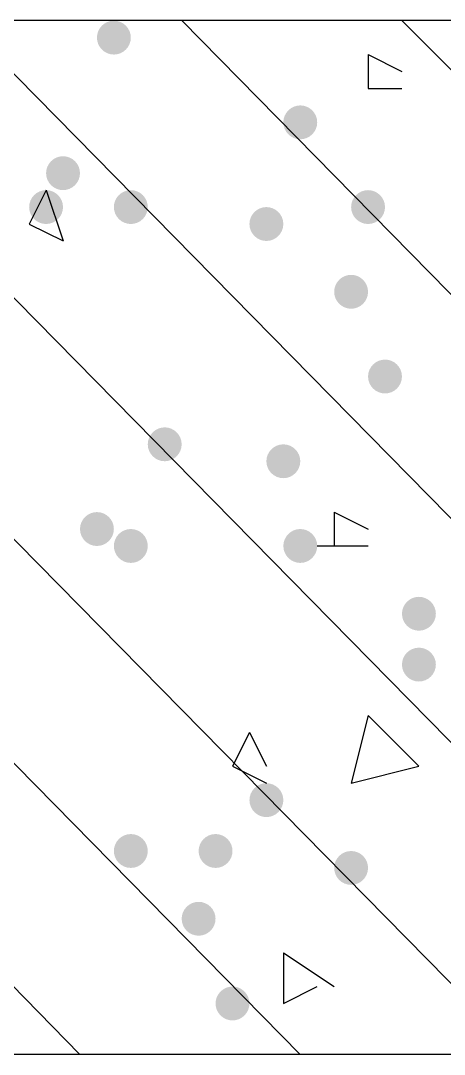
# Model space of a CAD drawing. Header units: inches. Extents: x 11 to 286, y 6 to 196.
# Drawn here: x 91.772 to 92.83, y 157.409 to 159.992 of the extents above; entities that cross this region are included whole.
import ezdxf

# ---------------------------------------------------------------- set-up
doc = ezdxf.new("R2010")
doc.units = ezdxf.units.IN
doc.header["$MEASUREMENT"] = 0
doc.layers.add('PDF_几何图形', color=7, linetype='Continuous')
doc.layers.add('PDF_实体填充', color=7, linetype='Continuous', true_color=0xffffff)

msp = doc.modelspace()

# ---------------------------------------------------------------- hatches: boundary and pattern name
at = {"layer": 'PDF_实体填充', "transparency": 33554559}
h = msp.add_hatch(color=7, dxfattribs=at)
edge = h.paths.add_edge_path(flags=0)
edge.add_spline(control_points=[(92.0468, 159.9494), (92.0468, 159.9262), (92.0277, 159.9071), (92.0044, 159.9071)], knot_values=[0, 0, 0, 0, 1, 1, 1, 1], degree=3, periodic=0)
edge.add_spline(control_points=[(92.0044, 159.9071), (91.9812, 159.9071), (91.9621, 159.9262), (91.9621, 159.9494)], knot_values=[0, 0, 0, 0, 1, 1, 1, 1], degree=3, periodic=0)
edge.add_line((91.9621, 159.9494), (91.9621, 159.9494))
edge.add_spline(control_points=[(91.9621, 159.9494), (91.9621, 159.9727), (91.9812, 159.9918), (92.0044, 159.9918)], knot_values=[0, 0, 0, 0, 1, 1, 1, 1], degree=3, periodic=0)
edge.add_spline(control_points=[(92.0044, 159.9918), (92.0277, 159.9918), (92.0468, 159.9727), (92.0468, 159.9494)], knot_values=[0, 0, 0, 0, 1, 1, 1, 1], degree=3, periodic=0)
edge.add_line((92.0468, 159.9494), (92.0468, 159.9494))
edge.add_line((92.0468, 159.9494), (92.0468, 159.9494))
h = msp.add_hatch(color=7, dxfattribs=at)
edge = h.paths.add_edge_path(flags=0)
edge.add_spline(control_points=[(92.5124, 159.7378), (92.5124, 159.7145), (92.4934, 159.6954), (92.4701, 159.6954)], knot_values=[0, 0, 0, 0, 1, 1, 1, 1], degree=3, periodic=0)
edge.add_spline(control_points=[(92.4701, 159.6954), (92.4468, 159.6954), (92.4278, 159.7145), (92.4278, 159.7378)], knot_values=[0, 0, 0, 0, 1, 1, 1, 1], degree=3, periodic=0)
edge.add_line((92.4278, 159.7378), (92.4278, 159.7378))
edge.add_spline(control_points=[(92.4278, 159.7378), (92.4278, 159.7611), (92.4468, 159.7801), (92.4701, 159.7801)], knot_values=[0, 0, 0, 0, 1, 1, 1, 1], degree=3, periodic=0)
edge.add_spline(control_points=[(92.4701, 159.7801), (92.4934, 159.7801), (92.5124, 159.7611), (92.5124, 159.7378)], knot_values=[0, 0, 0, 0, 1, 1, 1, 1], degree=3, periodic=0)
edge.add_line((92.5124, 159.7378), (92.5124, 159.7378))
edge.add_line((92.5124, 159.7378), (92.5124, 159.7378))
h = msp.add_hatch(color=7, dxfattribs=at)
edge = h.paths.add_edge_path(flags=0)
edge.add_spline(control_points=[(91.9198, 159.6108), (91.9198, 159.5875), (91.9007, 159.5684), (91.8774, 159.5684)], knot_values=[0, 0, 0, 0, 1, 1, 1, 1], degree=3, periodic=0)
edge.add_spline(control_points=[(91.8774, 159.5684), (91.8542, 159.5684), (91.8351, 159.5875), (91.8351, 159.6108)], knot_values=[0, 0, 0, 0, 1, 1, 1, 1], degree=3, periodic=0)
edge.add_line((91.8351, 159.6108), (91.8351, 159.6108))
edge.add_spline(control_points=[(91.8351, 159.6108), (91.8351, 159.6341), (91.8542, 159.6531), (91.8774, 159.6531)], knot_values=[0, 0, 0, 0, 1, 1, 1, 1], degree=3, periodic=0)
edge.add_spline(control_points=[(91.8774, 159.6531), (91.9007, 159.6531), (91.9198, 159.6341), (91.9198, 159.6108)], knot_values=[0, 0, 0, 0, 1, 1, 1, 1], degree=3, periodic=0)
edge.add_line((91.9198, 159.6108), (91.9198, 159.6108))
edge.add_line((91.9198, 159.6108), (91.9198, 159.6108))
h = msp.add_hatch(color=7, dxfattribs=at)
edge = h.paths.add_edge_path(flags=0)
edge.add_spline(control_points=[(91.8774, 159.5261), (91.8774, 159.5028), (91.8584, 159.4838), (91.8351, 159.4838)], knot_values=[0, 0, 0, 0, 1, 1, 1, 1], degree=3, periodic=0)
edge.add_spline(control_points=[(91.8351, 159.4838), (91.8118, 159.4838), (91.7928, 159.5028), (91.7928, 159.5261)], knot_values=[0, 0, 0, 0, 1, 1, 1, 1], degree=3, periodic=0)
edge.add_line((91.7928, 159.5261), (91.7928, 159.5261))
edge.add_spline(control_points=[(91.7928, 159.5261), (91.7928, 159.5494), (91.8118, 159.5684), (91.8351, 159.5684)], knot_values=[0, 0, 0, 0, 1, 1, 1, 1], degree=3, periodic=0)
edge.add_spline(control_points=[(91.8351, 159.5684), (91.8584, 159.5684), (91.8774, 159.5494), (91.8774, 159.5261)], knot_values=[0, 0, 0, 0, 1, 1, 1, 1], degree=3, periodic=0)
edge.add_line((91.8774, 159.5261), (91.8774, 159.5261))
edge.add_line((91.8774, 159.5261), (91.8774, 159.5261))
h = msp.add_hatch(color=7, dxfattribs=at)
edge = h.paths.add_edge_path(flags=0)
edge.add_spline(control_points=[(92.0891, 159.5261), (92.0891, 159.5028), (92.0701, 159.4838), (92.0468, 159.4838)], knot_values=[0, 0, 0, 0, 1, 1, 1, 1], degree=3, periodic=0)
edge.add_spline(control_points=[(92.0468, 159.4838), (92.0235, 159.4838), (92.0044, 159.5028), (92.0044, 159.5261)], knot_values=[0, 0, 0, 0, 1, 1, 1, 1], degree=3, periodic=0)
edge.add_line((92.0044, 159.5261), (92.0044, 159.5261))
edge.add_spline(control_points=[(92.0044, 159.5261), (92.0044, 159.5494), (92.0235, 159.5684), (92.0468, 159.5684)], knot_values=[0, 0, 0, 0, 1, 1, 1, 1], degree=3, periodic=0)
edge.add_spline(control_points=[(92.0468, 159.5684), (92.0701, 159.5684), (92.0891, 159.5494), (92.0891, 159.5261)], knot_values=[0, 0, 0, 0, 1, 1, 1, 1], degree=3, periodic=0)
edge.add_line((92.0891, 159.5261), (92.0891, 159.5261))
edge.add_line((92.0891, 159.5261), (92.0891, 159.5261))
h = msp.add_hatch(color=7, dxfattribs=at)
edge = h.paths.add_edge_path(flags=0)
edge.add_spline(control_points=[(92.6818, 159.5261), (92.6818, 159.5028), (92.6627, 159.4838), (92.6394, 159.4838)], knot_values=[0, 0, 0, 0, 1, 1, 1, 1], degree=3, periodic=0)
edge.add_spline(control_points=[(92.6394, 159.4838), (92.6162, 159.4838), (92.5971, 159.5028), (92.5971, 159.5261)], knot_values=[0, 0, 0, 0, 1, 1, 1, 1], degree=3, periodic=0)
edge.add_line((92.5971, 159.5261), (92.5971, 159.5261))
edge.add_spline(control_points=[(92.5971, 159.5261), (92.5971, 159.5494), (92.6162, 159.5684), (92.6394, 159.5684)], knot_values=[0, 0, 0, 0, 1, 1, 1, 1], degree=3, periodic=0)
edge.add_spline(control_points=[(92.6394, 159.5684), (92.6627, 159.5684), (92.6818, 159.5494), (92.6818, 159.5261)], knot_values=[0, 0, 0, 0, 1, 1, 1, 1], degree=3, periodic=0)
edge.add_line((92.6818, 159.5261), (92.6818, 159.5261))
edge.add_line((92.6818, 159.5261), (92.6818, 159.5261))
h = msp.add_hatch(color=7, dxfattribs=at)
edge = h.paths.add_edge_path(flags=0)
edge.add_spline(control_points=[(92.4278, 159.4838), (92.4278, 159.4605), (92.4087, 159.4414), (92.3854, 159.4414)], knot_values=[0, 0, 0, 0, 1, 1, 1, 1], degree=3, periodic=0)
edge.add_spline(control_points=[(92.3854, 159.4414), (92.3622, 159.4414), (92.3431, 159.4605), (92.3431, 159.4838)], knot_values=[0, 0, 0, 0, 1, 1, 1, 1], degree=3, periodic=0)
edge.add_line((92.3431, 159.4838), (92.3431, 159.4838))
edge.add_spline(control_points=[(92.3431, 159.4838), (92.3431, 159.5071), (92.3622, 159.5261), (92.3854, 159.5261)], knot_values=[0, 0, 0, 0, 1, 1, 1, 1], degree=3, periodic=0)
edge.add_spline(control_points=[(92.3854, 159.5261), (92.4087, 159.5261), (92.4278, 159.5071), (92.4278, 159.4838)], knot_values=[0, 0, 0, 0, 1, 1, 1, 1], degree=3, periodic=0)
edge.add_line((92.4278, 159.4838), (92.4278, 159.4838))
edge.add_line((92.4278, 159.4838), (92.4278, 159.4838))
h = msp.add_hatch(color=7, dxfattribs=at)
edge = h.paths.add_edge_path(flags=0)
edge.add_spline(control_points=[(92.6394, 159.3144), (92.6394, 159.2912), (92.6204, 159.2721), (92.5971, 159.2721)], knot_values=[0, 0, 0, 0, 1, 1, 1, 1], degree=3, periodic=0)
edge.add_spline(control_points=[(92.5971, 159.2721), (92.5738, 159.2721), (92.5548, 159.2912), (92.5548, 159.3144)], knot_values=[0, 0, 0, 0, 1, 1, 1, 1], degree=3, periodic=0)
edge.add_line((92.5548, 159.3144), (92.5548, 159.3144))
edge.add_spline(control_points=[(92.5548, 159.3144), (92.5548, 159.3377), (92.5738, 159.3568), (92.5971, 159.3568)], knot_values=[0, 0, 0, 0, 1, 1, 1, 1], degree=3, periodic=0)
edge.add_spline(control_points=[(92.5971, 159.3568), (92.6204, 159.3568), (92.6394, 159.3377), (92.6394, 159.3144)], knot_values=[0, 0, 0, 0, 1, 1, 1, 1], degree=3, periodic=0)
edge.add_line((92.6394, 159.3144), (92.6394, 159.3144))
edge.add_line((92.6394, 159.3144), (92.6394, 159.3144))
h = msp.add_hatch(color=7, dxfattribs=at)
edge = h.paths.add_edge_path(flags=0)
edge.add_spline(control_points=[(92.7241, 159.1028), (92.7241, 159.0795), (92.7051, 159.0604), (92.6818, 159.0604)], knot_values=[0, 0, 0, 0, 1, 1, 1, 1], degree=3, periodic=0)
edge.add_spline(control_points=[(92.6818, 159.0604), (92.6585, 159.0604), (92.6394, 159.0795), (92.6394, 159.1028)], knot_values=[0, 0, 0, 0, 1, 1, 1, 1], degree=3, periodic=0)
edge.add_line((92.6394, 159.1028), (92.6394, 159.1028))
edge.add_spline(control_points=[(92.6394, 159.1028), (92.6394, 159.1261), (92.6585, 159.1451), (92.6818, 159.1451)], knot_values=[0, 0, 0, 0, 1, 1, 1, 1], degree=3, periodic=0)
edge.add_spline(control_points=[(92.6818, 159.1451), (92.7051, 159.1451), (92.7241, 159.1261), (92.7241, 159.1028)], knot_values=[0, 0, 0, 0, 1, 1, 1, 1], degree=3, periodic=0)
edge.add_line((92.7241, 159.1028), (92.7241, 159.1028))
edge.add_line((92.7241, 159.1028), (92.7241, 159.1028))
h = msp.add_hatch(color=7, dxfattribs=at)
edge = h.paths.add_edge_path(flags=0)
edge.add_spline(control_points=[(92.1738, 158.9334), (92.1738, 158.9102), (92.1547, 158.8911), (92.1314, 158.8911)], knot_values=[0, 0, 0, 0, 1, 1, 1, 1], degree=3, periodic=0)
edge.add_spline(control_points=[(92.1314, 158.8911), (92.1082, 158.8911), (92.0891, 158.9102), (92.0891, 158.9334)], knot_values=[0, 0, 0, 0, 1, 1, 1, 1], degree=3, periodic=0)
edge.add_line((92.0891, 158.9334), (92.0891, 158.9334))
edge.add_spline(control_points=[(92.0891, 158.9334), (92.0891, 158.9567), (92.1082, 158.9758), (92.1314, 158.9758)], knot_values=[0, 0, 0, 0, 1, 1, 1, 1], degree=3, periodic=0)
edge.add_spline(control_points=[(92.1314, 158.9758), (92.1547, 158.9758), (92.1738, 158.9567), (92.1738, 158.9334)], knot_values=[0, 0, 0, 0, 1, 1, 1, 1], degree=3, periodic=0)
edge.add_line((92.1738, 158.9334), (92.1738, 158.9334))
edge.add_line((92.1738, 158.9334), (92.1738, 158.9334))
h = msp.add_hatch(color=7, dxfattribs=at)
edge = h.paths.add_edge_path(flags=0)
edge.add_spline(control_points=[(92.4701, 158.8911), (92.4701, 158.8678), (92.4511, 158.8488), (92.4278, 158.8488)], knot_values=[0, 0, 0, 0, 1, 1, 1, 1], degree=3, periodic=0)
edge.add_spline(control_points=[(92.4278, 158.8488), (92.4045, 158.8488), (92.3854, 158.8678), (92.3854, 158.8911)], knot_values=[0, 0, 0, 0, 1, 1, 1, 1], degree=3, periodic=0)
edge.add_line((92.3854, 158.8911), (92.3854, 158.8911))
edge.add_spline(control_points=[(92.3854, 158.8911), (92.3854, 158.9144), (92.4045, 158.9334), (92.4278, 158.9334)], knot_values=[0, 0, 0, 0, 1, 1, 1, 1], degree=3, periodic=0)
edge.add_spline(control_points=[(92.4278, 158.9334), (92.4511, 158.9334), (92.4701, 158.9144), (92.4701, 158.8911)], knot_values=[0, 0, 0, 0, 1, 1, 1, 1], degree=3, periodic=0)
edge.add_line((92.4701, 158.8911), (92.4701, 158.8911))
edge.add_line((92.4701, 158.8911), (92.4701, 158.8911))
h = msp.add_hatch(color=7, dxfattribs=at)
edge = h.paths.add_edge_path(flags=0)
edge.add_spline(control_points=[(92.0044, 158.7218), (92.0044, 158.6985), (91.9854, 158.6794), (91.9621, 158.6794)], knot_values=[0, 0, 0, 0, 1, 1, 1, 1], degree=3, periodic=0)
edge.add_spline(control_points=[(91.9621, 158.6794), (91.9388, 158.6794), (91.9198, 158.6985), (91.9198, 158.7218)], knot_values=[0, 0, 0, 0, 1, 1, 1, 1], degree=3, periodic=0)
edge.add_line((91.9198, 158.7218), (91.9198, 158.7218))
edge.add_spline(control_points=[(91.9198, 158.7218), (91.9198, 158.7451), (91.9388, 158.7641), (91.9621, 158.7641)], knot_values=[0, 0, 0, 0, 1, 1, 1, 1], degree=3, periodic=0)
edge.add_spline(control_points=[(91.9621, 158.7641), (91.9854, 158.7641), (92.0044, 158.7451), (92.0044, 158.7218)], knot_values=[0, 0, 0, 0, 1, 1, 1, 1], degree=3, periodic=0)
edge.add_line((92.0044, 158.7218), (92.0044, 158.7218))
edge.add_line((92.0044, 158.7218), (92.0044, 158.7218))
h = msp.add_hatch(color=7, dxfattribs=at)
edge = h.paths.add_edge_path(flags=0)
edge.add_spline(control_points=[(92.0891, 158.6794), (92.0891, 158.6562), (92.0701, 158.6371), (92.0468, 158.6371)], knot_values=[0, 0, 0, 0, 1, 1, 1, 1], degree=3, periodic=0)
edge.add_spline(control_points=[(92.0468, 158.6371), (92.0235, 158.6371), (92.0044, 158.6562), (92.0044, 158.6794)], knot_values=[0, 0, 0, 0, 1, 1, 1, 1], degree=3, periodic=0)
edge.add_line((92.0044, 158.6794), (92.0044, 158.6794))
edge.add_spline(control_points=[(92.0044, 158.6794), (92.0044, 158.7027), (92.0235, 158.7218), (92.0468, 158.7218)], knot_values=[0, 0, 0, 0, 1, 1, 1, 1], degree=3, periodic=0)
edge.add_spline(control_points=[(92.0468, 158.7218), (92.0701, 158.7218), (92.0891, 158.7027), (92.0891, 158.6794)], knot_values=[0, 0, 0, 0, 1, 1, 1, 1], degree=3, periodic=0)
edge.add_line((92.0891, 158.6794), (92.0891, 158.6794))
edge.add_line((92.0891, 158.6794), (92.0891, 158.6794))
h = msp.add_hatch(color=7, dxfattribs=at)
edge = h.paths.add_edge_path(flags=0)
edge.add_spline(control_points=[(92.5124, 158.6794), (92.5124, 158.6562), (92.4934, 158.6371), (92.4701, 158.6371)], knot_values=[0, 0, 0, 0, 1, 1, 1, 1], degree=3, periodic=0)
edge.add_spline(control_points=[(92.4701, 158.6371), (92.4468, 158.6371), (92.4278, 158.6562), (92.4278, 158.6794)], knot_values=[0, 0, 0, 0, 1, 1, 1, 1], degree=3, periodic=0)
edge.add_line((92.4278, 158.6794), (92.4278, 158.6794))
edge.add_spline(control_points=[(92.4278, 158.6794), (92.4278, 158.7027), (92.4468, 158.7218), (92.4701, 158.7218)], knot_values=[0, 0, 0, 0, 1, 1, 1, 1], degree=3, periodic=0)
edge.add_spline(control_points=[(92.4701, 158.7218), (92.4934, 158.7218), (92.5124, 158.7027), (92.5124, 158.6794)], knot_values=[0, 0, 0, 0, 1, 1, 1, 1], degree=3, periodic=0)
edge.add_line((92.5124, 158.6794), (92.5124, 158.6794))
edge.add_line((92.5124, 158.6794), (92.5124, 158.6794))
h = msp.add_hatch(color=7, dxfattribs=at)
edge = h.paths.add_edge_path(flags=0)
edge.add_spline(control_points=[(92.8088, 158.5101), (92.8088, 158.4868), (92.7897, 158.4678), (92.7664, 158.4678)], knot_values=[0, 0, 0, 0, 1, 1, 1, 1], degree=3, periodic=0)
edge.add_spline(control_points=[(92.7664, 158.4678), (92.7432, 158.4678), (92.7241, 158.4868), (92.7241, 158.5101)], knot_values=[0, 0, 0, 0, 1, 1, 1, 1], degree=3, periodic=0)
edge.add_line((92.7241, 158.5101), (92.7241, 158.5101))
edge.add_spline(control_points=[(92.7241, 158.5101), (92.7241, 158.5334), (92.7432, 158.5524), (92.7664, 158.5524)], knot_values=[0, 0, 0, 0, 1, 1, 1, 1], degree=3, periodic=0)
edge.add_spline(control_points=[(92.7664, 158.5524), (92.7897, 158.5524), (92.8088, 158.5334), (92.8088, 158.5101)], knot_values=[0, 0, 0, 0, 1, 1, 1, 1], degree=3, periodic=0)
edge.add_line((92.8088, 158.5101), (92.8088, 158.5101))
edge.add_line((92.8088, 158.5101), (92.8088, 158.5101))
h = msp.add_hatch(color=7, dxfattribs=at)
edge = h.paths.add_edge_path(flags=0)
edge.add_spline(control_points=[(92.8088, 158.3831), (92.8088, 158.3598), (92.7897, 158.3408), (92.7664, 158.3408)], knot_values=[0, 0, 0, 0, 1, 1, 1, 1], degree=3, periodic=0)
edge.add_spline(control_points=[(92.7664, 158.3408), (92.7432, 158.3408), (92.7241, 158.3598), (92.7241, 158.3831)], knot_values=[0, 0, 0, 0, 1, 1, 1, 1], degree=3, periodic=0)
edge.add_line((92.7241, 158.3831), (92.7241, 158.3831))
edge.add_spline(control_points=[(92.7241, 158.3831), (92.7241, 158.4064), (92.7432, 158.4254), (92.7664, 158.4254)], knot_values=[0, 0, 0, 0, 1, 1, 1, 1], degree=3, periodic=0)
edge.add_spline(control_points=[(92.7664, 158.4254), (92.7897, 158.4254), (92.8088, 158.4064), (92.8088, 158.3831)], knot_values=[0, 0, 0, 0, 1, 1, 1, 1], degree=3, periodic=0)
edge.add_line((92.8088, 158.3831), (92.8088, 158.3831))
edge.add_line((92.8088, 158.3831), (92.8088, 158.3831))
h = msp.add_hatch(color=7, dxfattribs=at)
edge = h.paths.add_edge_path(flags=0)
edge.add_spline(control_points=[(92.4278, 158.0444), (92.4278, 158.0212), (92.4087, 158.0021), (92.3854, 158.0021)], knot_values=[0, 0, 0, 0, 1, 1, 1, 1], degree=3, periodic=0)
edge.add_spline(control_points=[(92.3854, 158.0021), (92.3622, 158.0021), (92.3431, 158.0212), (92.3431, 158.0444)], knot_values=[0, 0, 0, 0, 1, 1, 1, 1], degree=3, periodic=0)
edge.add_line((92.3431, 158.0444), (92.3431, 158.0444))
edge.add_spline(control_points=[(92.3431, 158.0444), (92.3431, 158.0677), (92.3622, 158.0868), (92.3854, 158.0868)], knot_values=[0, 0, 0, 0, 1, 1, 1, 1], degree=3, periodic=0)
edge.add_spline(control_points=[(92.3854, 158.0868), (92.4087, 158.0868), (92.4278, 158.0677), (92.4278, 158.0444)], knot_values=[0, 0, 0, 0, 1, 1, 1, 1], degree=3, periodic=0)
edge.add_line((92.4278, 158.0444), (92.4278, 158.0444))
edge.add_line((92.4278, 158.0444), (92.4278, 158.0444))
h = msp.add_hatch(color=7, dxfattribs=at)
edge = h.paths.add_edge_path(flags=0)
edge.add_spline(control_points=[(92.0891, 157.9174), (92.0891, 157.8942), (92.0701, 157.8751), (92.0468, 157.8751)], knot_values=[0, 0, 0, 0, 1, 1, 1, 1], degree=3, periodic=0)
edge.add_spline(control_points=[(92.0468, 157.8751), (92.0235, 157.8751), (92.0044, 157.8942), (92.0044, 157.9174)], knot_values=[0, 0, 0, 0, 1, 1, 1, 1], degree=3, periodic=0)
edge.add_line((92.0044, 157.9174), (92.0044, 157.9174))
edge.add_spline(control_points=[(92.0044, 157.9174), (92.0044, 157.9407), (92.0235, 157.9598), (92.0468, 157.9598)], knot_values=[0, 0, 0, 0, 1, 1, 1, 1], degree=3, periodic=0)
edge.add_spline(control_points=[(92.0468, 157.9598), (92.0701, 157.9598), (92.0891, 157.9407), (92.0891, 157.9174)], knot_values=[0, 0, 0, 0, 1, 1, 1, 1], degree=3, periodic=0)
edge.add_line((92.0891, 157.9174), (92.0891, 157.9174))
edge.add_line((92.0891, 157.9174), (92.0891, 157.9174))
h = msp.add_hatch(color=7, dxfattribs=at)
edge = h.paths.add_edge_path(flags=0)
edge.add_spline(control_points=[(92.3008, 157.9174), (92.3008, 157.8942), (92.2817, 157.8751), (92.2584, 157.8751)], knot_values=[0, 0, 0, 0, 1, 1, 1, 1], degree=3, periodic=0)
edge.add_spline(control_points=[(92.2584, 157.8751), (92.2352, 157.8751), (92.2161, 157.8942), (92.2161, 157.9174)], knot_values=[0, 0, 0, 0, 1, 1, 1, 1], degree=3, periodic=0)
edge.add_line((92.2161, 157.9174), (92.2161, 157.9174))
edge.add_spline(control_points=[(92.2161, 157.9174), (92.2161, 157.9407), (92.2352, 157.9598), (92.2584, 157.9598)], knot_values=[0, 0, 0, 0, 1, 1, 1, 1], degree=3, periodic=0)
edge.add_spline(control_points=[(92.2584, 157.9598), (92.2817, 157.9598), (92.3008, 157.9407), (92.3008, 157.9174)], knot_values=[0, 0, 0, 0, 1, 1, 1, 1], degree=3, periodic=0)
edge.add_line((92.3008, 157.9174), (92.3008, 157.9174))
edge.add_line((92.3008, 157.9174), (92.3008, 157.9174))
h = msp.add_hatch(color=7, dxfattribs=at)
edge = h.paths.add_edge_path(flags=0)
edge.add_spline(control_points=[(92.6394, 157.8751), (92.6394, 157.8518), (92.6204, 157.8328), (92.5971, 157.8328)], knot_values=[0, 0, 0, 0, 1, 1, 1, 1], degree=3, periodic=0)
edge.add_spline(control_points=[(92.5971, 157.8328), (92.5738, 157.8328), (92.5548, 157.8518), (92.5548, 157.8751)], knot_values=[0, 0, 0, 0, 1, 1, 1, 1], degree=3, periodic=0)
edge.add_line((92.5548, 157.8751), (92.5548, 157.8751))
edge.add_spline(control_points=[(92.5548, 157.8751), (92.5548, 157.8984), (92.5738, 157.9174), (92.5971, 157.9174)], knot_values=[0, 0, 0, 0, 1, 1, 1, 1], degree=3, periodic=0)
edge.add_spline(control_points=[(92.5971, 157.9174), (92.6204, 157.9174), (92.6394, 157.8984), (92.6394, 157.8751)], knot_values=[0, 0, 0, 0, 1, 1, 1, 1], degree=3, periodic=0)
edge.add_line((92.6394, 157.8751), (92.6394, 157.8751))
edge.add_line((92.6394, 157.8751), (92.6394, 157.8751))
h = msp.add_hatch(color=7, dxfattribs=at)
edge = h.paths.add_edge_path(flags=0)
edge.add_spline(control_points=[(92.2584, 157.7481), (92.2584, 157.7248), (92.2394, 157.7058), (92.2161, 157.7058)], knot_values=[0, 0, 0, 0, 1, 1, 1, 1], degree=3, periodic=0)
edge.add_spline(control_points=[(92.2161, 157.7058), (92.1928, 157.7058), (92.1738, 157.7248), (92.1738, 157.7481)], knot_values=[0, 0, 0, 0, 1, 1, 1, 1], degree=3, periodic=0)
edge.add_line((92.1738, 157.7481), (92.1738, 157.7481))
edge.add_spline(control_points=[(92.1738, 157.7481), (92.1738, 157.7714), (92.1928, 157.7904), (92.2161, 157.7904)], knot_values=[0, 0, 0, 0, 1, 1, 1, 1], degree=3, periodic=0)
edge.add_spline(control_points=[(92.2161, 157.7904), (92.2394, 157.7904), (92.2584, 157.7714), (92.2584, 157.7481)], knot_values=[0, 0, 0, 0, 1, 1, 1, 1], degree=3, periodic=0)
edge.add_line((92.2584, 157.7481), (92.2584, 157.7481))
edge.add_line((92.2584, 157.7481), (92.2584, 157.7481))
h = msp.add_hatch(color=7, dxfattribs=at)
edge = h.paths.add_edge_path(flags=0)
edge.add_spline(control_points=[(92.3431, 157.5364), (92.3431, 157.5132), (92.3241, 157.4941), (92.3008, 157.4941)], knot_values=[0, 0, 0, 0, 1, 1, 1, 1], degree=3, periodic=0)
edge.add_spline(control_points=[(92.3008, 157.4941), (92.2775, 157.4941), (92.2584, 157.5132), (92.2584, 157.5364)], knot_values=[0, 0, 0, 0, 1, 1, 1, 1], degree=3, periodic=0)
edge.add_line((92.2584, 157.5364), (92.2584, 157.5364))
edge.add_spline(control_points=[(92.2584, 157.5364), (92.2584, 157.5597), (92.2775, 157.5788), (92.3008, 157.5788)], knot_values=[0, 0, 0, 0, 1, 1, 1, 1], degree=3, periodic=0)
edge.add_spline(control_points=[(92.3008, 157.5788), (92.3241, 157.5788), (92.3431, 157.5597), (92.3431, 157.5364)], knot_values=[0, 0, 0, 0, 1, 1, 1, 1], degree=3, periodic=0)
edge.add_line((92.3431, 157.5364), (92.3431, 157.5364))
edge.add_line((92.3431, 157.5364), (92.3431, 157.5364))

# ---------------------------------------------------------------- linework, layer by layer
at = {"layer": 'PDF_几何图形'}
for p, q in [((117.4891, 159.9918), (66.0964, 159.9918)), ((89.3798, 159.9918), (91.9198, 157.4094)), ((89.9301, 159.9918), (92.4701, 157.4094)), ((90.4804, 159.9918), (93.0204, 157.4094)), ((91.0731, 159.9918), (93.6131, 157.4094)), ((91.6234, 159.9918), (94.1634, 157.4094)), ((92.1738, 159.9918), (94.7138, 157.4094)), ((92.7241, 159.9918), (95.3064, 157.4094)), ((92.6394, 159.9071), (92.7241, 159.8648)), ((92.6394, 159.9071), (92.6394, 159.8224)), ((92.6394, 159.8224), (92.7241, 159.8224)), ((91.8351, 159.5684), (91.7928, 159.4838)), ((91.8351, 159.5684), (91.8774, 159.4414)), ((91.7928, 159.4838), (91.8774, 159.4414)), ((92.5548, 158.7641), (92.6394, 158.7218)), ((92.5548, 158.7641), (92.5548, 158.6794)), ((92.5124, 158.6794), (92.6394, 158.6794)), ((92.6394, 158.2561), (92.5971, 158.0868)), ((92.6394, 158.2561), (92.7664, 158.1291)), ((92.3431, 158.2138), (92.3008, 158.1291)), ((92.3431, 158.2138), (92.3854, 158.1291)), ((92.3008, 158.1291), (92.3854, 158.0868)), ((92.5971, 158.0868), (92.7664, 158.1291)), ((92.4278, 157.6634), (92.5548, 157.5788)), ((92.4278, 157.6634), (92.4278, 157.5364)), ((92.4278, 157.5364), (92.5124, 157.5788)), ((117.4891, 157.4094), (68.6788, 157.4094))]:
    msp.add_line(p, q, dxfattribs=at)

doc.saveas('drawing.dxf')
